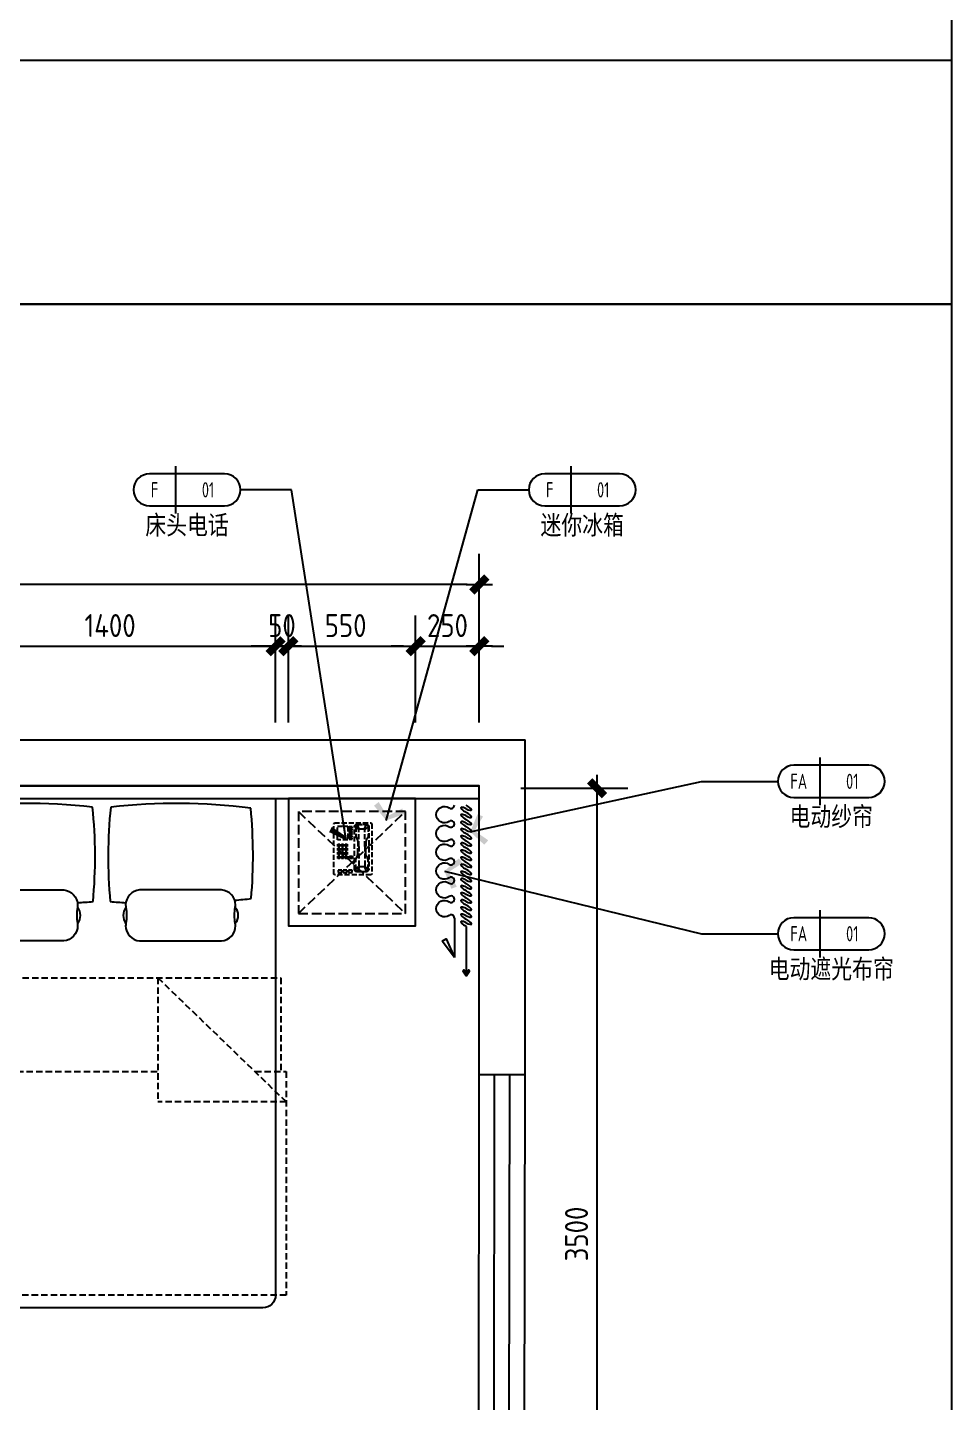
# Model space of a CAD drawing. Extents: x 220391 to 385981, y 332279 to 483868.
# Drawn here: x 263972 to 267600, y 455561 to 460960 of the extents above; entities that cross this region are included whole.
import ezdxf
from ezdxf.enums import TextEntityAlignment as Align

# ---------------------------------------------------------------- set-up
doc = ezdxf.new("R2010")
doc.units = 0
doc.header["$MEASUREMENT"] = 0
doc.linetypes.add('DOM-虚线', pattern=[0.35, 0.25, -0.1])
doc.linetypes.add('HIDDEN', pattern=[0.375, 0.25, -0.125, 0, 0])
for name, color, linetype in [('0-索引文字', 50, 'Continuous'), ('2主物线', 197, 'Continuous'), ('F-活动家私(0.25)-DOM', 51, 'Continuous'), ('F-窗帘(0.12)-DOM', 120, 'Continuous'), ('墙体', 4, 'Continuous')]:
    doc.layers.add(name, color=color, linetype=linetype)
doc.styles.add('DOM-romans.shx', font='dim.shx')
doc.styles.add('st', font='', dxfattribs={"width": 0.7})
doc.styles.add('家具平面底图$0$st', font='')
doc.styles.get('st').set_extended_font_data('SimSun')
doc.styles.get('家具平面底图$0$st').set_extended_font_data('YouYuan')
doc.dimstyles.new('DOM_DIM_1 80', dxfattribs={"dimscale": 60, "dimtxt": 1.5, "dimasz": 0.8, "dimexe": 2, "dimexo": 1.5, "dimgap": 0.6, "dimtad": 1, "dimdec": 0, "dimrnd": 5, "dimzin": 12, "dimdsep": 46, "dimtxsty": 'DOM-romans.shx', "dimblk": 'DOM_Dimension_Tick', "dimcen": 0.125, "dimclrd": 44, "dimclre": 44, "dimclrt": 50, "dimadec": 0, "dimazin": 0, "dimtfac": 1, "dimtdec": 0, "dimtix": 1, "dimtmove": 2, "dimatfit": 3, "dimldrblk": 'DOM_Leader_Arrow', "dimfxl": 0, "dimtvp": 1, "dimtolj": 1, "dimtzin": 0, "dimarcsym": 0})

# ---------------------------------------------------------------- blocks, each defined once
blk = doc.blocks.new('ehrhhh')
at = {"color": 0}
blk.add_line((292356.6, 467829.6), (315961.1, 467829.6), dxfattribs=at)
blk.add_lwpolyline([(292356.6, 474869.8), (315961.1, 474869.8), (315961.1, 466871.5), (292356.6, 466871.5)], close=True, dxfattribs=at)
blk = doc.blocks.new('GFAGA')
at = {"layer": 'F-活动家私(0.25)-DOM', "color": 1, "linetype": 'DOM-虚线', "ltscale": 150}
for p, q in [((-420, 0), (0, 400)), ((-420, 400), (0, 0))]:
    blk.add_line(p, q, dxfattribs=at)
blk.add_lwpolyline([(-420, 0), (0, 0), (0, 400), (-420, 400)], close=True, dxfattribs=at)
blk = doc.blocks.new('ehrhhsss')
at = {"layer": 'F-活动家私(0.25)-DOM', "color": 8, "linetype": 'DOM-虚线', "ltscale": 80}
for p, q in [((301231.8, 416361.5), (301234.6, 416364.4)), ((301231.8, 416163.2), (301231.8, 416361.5)), ((301234.6, 416364.4), (301378.3, 416364.4)), ((301246.1, 416298.3), (301246.1, 416351.4)), ((301246.1, 416351.4), (301287.8, 416351.4)), ((301287.8, 416351.4), (301287.8, 416298.3)), ((301292.1, 416348.6), (301292.1, 416344.2)), ((301303.6, 416348.6), (301292.1, 416348.6)), ((301292.1, 416344.2), (301303.6, 416344.2)), ((301303.6, 416339.9), (301292.1, 416339.9)), ((301292.1, 416339.9), (301292.1, 416335.6)), ((301292.1, 416335.6), (301303.6, 416335.6)), ((301303.6, 416344.2), (301303.6, 416348.6)), ((301303.6, 416335.6), (301303.6, 416339.9)), ((301313.7, 416352.9), (301319.4, 416360)), ((301313.7, 416179), (301313.7, 416352.9)), ((301319.4, 416355.7), (301318, 416350)), ((301318, 416350), (301318, 416311.2)), ((301318, 416350), (301330.9, 416337.1)), ((301319.4, 416360), (301362.5, 416360)), ((301325.2, 416358.6), (301319.4, 416355.7)), ((301325.2, 416358.6), (301359.6, 416358.6)), ((301332.3, 416339.9), (301325.2, 416358.6)), ((301330.9, 416337.1), (301332.3, 416339.9)), ((301330.9, 416272.4), (301330.9, 416337.1)), ((301352.5, 416339.9), (301332.3, 416339.9)), ((301352.5, 416339.9), (301359.6, 416358.6)), ((301353.9, 416337.1), (301352.5, 416339.9)), ((301366.8, 416350), (301353.9, 416337.1)), ((301353.9, 416272.4), (301353.9, 416337.1)), ((301359.6, 416358.6), (301365.4, 416355.7)), ((301362.5, 416360), (301369.7, 416352.9)), ((301365.4, 416355.7), (301366.8, 416350)), ((301366.8, 416350), (301366.8, 416311.2)), ((301369.7, 416352.9), (301369.7, 416180.4)), ((301378.3, 416364.4), (301381.2, 416361.5)), ((301381.2, 416361.5), (301381.2, 416163.2)), ((301287.8, 416298.3), (301246.1, 416298.3)), ((301303.6, 416331.3), (301292.1, 416331.3)), ((301292.1, 416331.3), (301292.1, 416327)), ((301292.1, 416327), (301303.6, 416327)), ((301303.6, 416322.7), (301292.1, 416322.7)), ((301292.1, 416322.7), (301292.1, 416318.4)), ((301292.1, 416318.4), (301303.6, 416318.4)), ((301303.6, 416314.1), (301292.1, 416314.1)), ((301292.1, 416314.1), (301292.1, 416309.8)), ((301292.1, 416309.8), (301303.6, 416309.8)), ((301303.6, 416305.4), (301292.1, 416305.4)), ((301292.1, 416305.4), (301292.1, 416301.1)), ((301292.1, 416301.1), (301303.6, 416301.1)), ((301303.6, 416327), (301303.6, 416331.3)), ((301303.6, 416318.4), (301303.6, 416322.7)), ((301303.6, 416309.8), (301303.6, 416314.1)), ((301303.6, 416301.1), (301303.6, 416305.4)), ((301318, 416311.2), (301320.9, 416304)), ((301320.9, 416304), (301325.2, 416296.8)), ((301325.2, 416296.8), (301326.6, 416286.8)), ((301326.6, 416286.8), (301326.6, 416272.4)), ((301359.6, 416296.8), (301358.2, 416286.8)), ((301358.2, 416286.8), (301358.2, 416272.4)), ((301364, 416304), (301359.6, 416296.8)), ((301366.8, 416311.2), (301364, 416304)), ((301247.6, 416281), (301256.2, 416281)), ((301247.6, 416272.4), (301247.6, 416281)), ((301256.2, 416272.4), (301247.6, 416272.4)), ((301247.6, 416265.2), (301256.2, 416265.2)), ((301247.6, 416256.6), (301247.6, 416265.2)), ((301256.2, 416256.6), (301247.6, 416256.6)), ((301247.6, 416249.4), (301256.2, 416249.4)), ((301247.6, 416240.8), (301247.6, 416249.4)), ((301256.2, 416240.8), (301247.6, 416240.8)), ((301247.6, 416233.6), (301256.2, 416233.6)), ((301247.6, 416225), (301247.6, 416233.6)), ((301256.2, 416281), (301256.2, 416272.4)), ((301256.2, 416265.2), (301256.2, 416256.6)), ((301256.2, 416249.4), (301256.2, 416240.8)), ((301256.2, 416233.6), (301256.2, 416225)), ((301261.9, 416281), (301270.6, 416281)), ((301261.9, 416272.4), (301261.9, 416281)), ((301270.6, 416272.4), (301261.9, 416272.4)), ((301261.9, 416265.2), (301270.6, 416265.2)), ((301261.9, 416256.6), (301261.9, 416265.2)), ((301270.6, 416256.6), (301261.9, 416256.6)), ((301261.9, 416249.4), (301270.6, 416249.4)), ((301261.9, 416240.8), (301261.9, 416249.4)), ((301270.6, 416240.8), (301261.9, 416240.8)), ((301261.9, 416233.6), (301270.6, 416233.6)), ((301261.9, 416225), (301261.9, 416233.6)), ((301270.6, 416281), (301270.6, 416272.4)), ((301270.6, 416265.2), (301270.6, 416256.6)), ((301270.6, 416249.4), (301270.6, 416240.8)), ((301270.6, 416233.6), (301270.6, 416225)), ((301276.3, 416272.4), (301276.3, 416281)), ((301276.3, 416281), (301284.9, 416281)), ((301284.9, 416272.4), (301276.3, 416272.4)), ((301276.3, 416265.2), (301284.9, 416265.2)), ((301276.3, 416256.6), (301276.3, 416265.2)), ((301284.9, 416256.6), (301276.3, 416256.6)), ((301276.3, 416240.8), (301276.3, 416249.4)), ((301276.3, 416249.4), (301284.9, 416249.4)), ((301284.9, 416240.8), (301276.3, 416240.8)), ((301276.3, 416233.6), (301284.9, 416233.6)), ((301276.3, 416225), (301276.3, 416233.6)), ((301284.9, 416281), (301284.9, 416272.4)), ((301284.9, 416265.2), (301284.9, 416256.6)), ((301284.9, 416249.4), (301284.9, 416240.8)), ((301284.9, 416233.6), (301284.9, 416225)), ((301293.6, 416225), (301293.6, 416233.6)), ((301293.6, 416233.6), (301305, 416233.6)), ((301305, 416233.6), (301305, 416225)), ((301318, 416220.7), (301320.9, 416227.9)), ((301320.9, 416227.9), (301325.2, 416235)), ((301325.2, 416235), (301326.6, 416245.1)), ((301326.6, 416245.1), (301326.6, 416272.4)), ((301330.9, 416272.4), (301330.9, 416194.8)), ((301353.9, 416272.4), (301353.9, 416194.8)), ((301358.2, 416245.1), (301358.2, 416272.4)), ((301359.6, 416235), (301358.2, 416245.1)), ((301364, 416227.9), (301359.6, 416235)), ((301366.8, 416220.7), (301364, 416227.9)), ((301256.2, 416225), (301247.6, 416225)), ((301249, 416179), (301249, 416170.4)), ((301263.4, 416179), (301249, 416179)), ((301270.6, 416225), (301261.9, 416225)), ((301263.4, 416170.4), (301263.4, 416179)), ((301269.1, 416179), (301269.1, 416170.4)), ((301283.5, 416179), (301269.1, 416179)), ((301284.9, 416225), (301276.3, 416225)), ((301283.5, 416170.4), (301283.5, 416179)), ((301303.6, 416179), (301289.2, 416179)), ((301289.2, 416179), (301289.2, 416170.4)), ((301305, 416225), (301293.6, 416225)), ((301303.6, 416170.4), (301303.6, 416179)), ((301320.9, 416171.8), (301313.7, 416179)), ((301318, 416181.9), (301318, 416220.7)), ((301318, 416181.9), (301330.9, 416194.8)), ((301319.4, 416176.1), (301318, 416181.9)), ((301325.2, 416173.3), (301319.4, 416176.1)), ((301332.3, 416191.9), (301325.2, 416173.3)), ((301325.2, 416173.3), (301341, 416173.3)), ((301325.2, 416173.3), (301359.6, 416173.3)), ((301330.9, 416194.8), (301332.3, 416191.9)), ((301352.5, 416191.9), (301332.3, 416191.9)), ((301353.9, 416194.8), (301352.5, 416191.9)), ((301352.5, 416191.9), (301359.6, 416173.3)), ((301366.8, 416181.9), (301353.9, 416194.8)), ((301359.6, 416173.3), (301365.4, 416176.1)), ((301369.7, 416180.4), (301362.5, 416171.8)), ((301365.4, 416176.1), (301366.8, 416181.9)), ((301366.8, 416181.9), (301366.8, 416220.7)), ((301234.6, 416160.3), (301231.8, 416163.2)), ((301378.3, 416160.3), (301234.6, 416160.3)), ((301249, 416170.4), (301263.4, 416170.4)), ((301269.1, 416170.4), (301283.5, 416170.4)), ((301289.2, 416170.4), (301303.6, 416170.4)), ((301341.1, 416171.8), (301320.9, 416171.8)), ((301362.5, 416171.8), (301320.9, 416171.8)), ((301381.2, 416163.2), (301378.3, 416160.3))]:
    blk.add_line(p, q, dxfattribs=at)
blk = doc.blocks.new('A$C24FB7273')
at = {"color": 8, "linetype": 'HIDDEN', "ltscale": 100}
for p in [(-704.2, -212.5), (-1191.3, -717)]:
    blk.add_line(p, (-1191.3, -212.5), dxfattribs=at)
for points in [[(-1072.6, -594), (-1072.6, -717), (-1950, -717), (-1950, 715.5), (-1072.6, 715.5), (-1072.6, -212.5)], [(-1072.6, 693.8), (-704.2, 693.8), (-704.2, -695.4), (-1072.6, -695.4)], [(-704.2, -212.5), (-1191.3, -717)]]:
    blk.add_lwpolyline(points, dxfattribs=at)
blk.add_lwpolyline([(0, -675), (-1950, -675, -0.414214), (-2000, -625), (-2000, 625, -0.414214), (-1950, 675), (0, 675)], format="xyb", close=True)
at = {"color": 8}
for points in [[(-426.5, 532.9, 0.307692), (-491.5, 532.9, -1.888889)], [(-559, 157.2), (-559, 478.5, -0.392708), (-499.8, 533.5, -0.035252), (-491.5, 532.9, 0.092308), (-426.5, 532.9, -0.035252), (-418.1, 533.5, -0.392708), (-359, 478.5), (-359, 157.2, -0.392708), (-418.1, 102.3, -0.035252), (-426.5, 102.9, 0.092308), (-491.5, 102.9, -0.035252), (-499.8, 102.3, -0.392708), (-559, 157.2, 27.022466)], [(-426.5, 102.9, -0.307692), (-491.5, 102.9, 1.888889)], [(-559, -141.1), (-559, -462.4, 0.392708), (-499.8, -517.3, 0.035252), (-491.5, -516.7, -0.092308), (-426.5, -516.7, 0.035252), (-418.1, -517.3, 0.392708), (-359, -462.4), (-359, -141.1, 0.392708), (-418.1, -86.2, 0.035252), (-426.5, -86.7, -0.092308), (-491.5, -86.7, 0.035252), (-499.8, -86.2, 0.392708), (-559, -141.1, -27.022466)], [(-426.5, -86.7, 0.307692), (-491.5, -86.7, -1.888889)], [(-426.5, -516.7, -0.307692), (-491.5, -516.7, 1.888889)]]:
    blk.add_lwpolyline(points, format="xyb", dxfattribs=at)
for centre, radius, start, end in [((3293.2, 181.1), 3709.4, 173.5905, 174.5939), ((-224.7, -1310.4), 1912.9, 84.391, 95.0469), ((-2294.8, 303.1), 2275.6, 353.4552, 7.3296), ((3293.2, 331.1), 3709.4, 183.5253, 184.4716), ((-229, 1946.7), 1912.9, 264.724, 275.851), ((3293.2, -314.9), 3709.4, 175.5284, 176.4747), ((-229, -1930.5), 1912.9, 84.149, 95.276), ((-2294.8, -287), 2275.6, 352.6704, 6.5448), ((3293.2, -164.9), 3709.4, 185.4061, 186.4095), ((-224.7, 1326.5), 1912.9, 264.9531, 275.609)]:
    blk.add_arc(centre, radius, start, end, dxfattribs=at)
at = {"layer": 'F-活动家私(0.25)-DOM', "color": 8, "style": '家具平面底图$0$st', "width": 0.8}
blk.add_text('1350*2000', height=100, rotation=180, dxfattribs=at).set_placement((-1514.8, 557.2), align=Align.MIDDLE_CENTER)
blk = doc.blocks.new('DOM_Dimension_Tick')
at = {"color": 0, "linetype": 'ByBlock'}
for p, q in [((-1.09, 0), (0, 0)), ((0, 0), (1.09, 0))]:
    blk.add_line(p, q, dxfattribs=at)
at = {"color": 0, "linetype": 'Continuous', "const_width": 0.608}
blk.add_lwpolyline([(-0.61, -0.61), (0.61, 0.61)], dxfattribs=at)
blk = doc.blocks.new('*D774')
at = {"color": 44, "lineweight": -2, "transparency": 16777216}
for p, q in [((263596.2, 458230.5), (263596.2, 458650.5)), ((264996.2, 458230.5), (264996.2, 458650.5)), ((263644.2, 458530.5), (264948.2, 458530.5))]:
    blk.add_line(p, q, dxfattribs=at)
at = {"layer": 'Defpoints', "color": 0, "transparency": 16777216}
for p in [(264996.2, 458530.5), (263596.2, 457514.5, 0), (264996.2, 457432.5, 0)]:
    blk.add_point(p, dxfattribs=at)
at = {"color": 44, "lineweight": -2, "transparency": 16777216, "xscale": 48, "yscale": 48, "zscale": 48, "rotation": 180}
blk.add_blockref('DOM_Dimension_Tick', (263596.2, 458530.5), dxfattribs=at)
at = {"color": 44, "lineweight": -2, "transparency": 16777216, "xscale": 48, "yscale": 48, "zscale": 48}
blk.add_blockref('DOM_Dimension_Tick', (264996.2, 458530.5), dxfattribs=at)
at = {"color": 50, "transparency": 16777216, "insert": (264296.2, 458611.5), "char_height": 90, "attachment_point": 5, "style": 'DOM-romans.shx'}
blk.add_mtext('\\A1;1400', dxfattribs=at)
blk = doc.blocks.new('DOM_Leader_Arrow')
at = {"color": 0, "linetype": 'ByBlock'}
blk.add_line((0, 0), (-1.5, 0), dxfattribs=at)
for points in [[(-1.29, 1), (-0.89, 1.28), (-0.36, 0), (0, 0)], [(-1.29, -1), (-0.89, -1.28), (-0.36, 0), (0, 0)]]:
    blk.add_solid(points, dxfattribs=at)
blk = doc.blocks.new('*D775')
at = {"color": 44, "lineweight": -2, "transparency": 16777216}
for p, q in [((264946.2, 458230.5), (264946.2, 458650.5)), ((265496.2, 458230.5), (265496.2, 458650.5)), ((264994.2, 458530.5), (265448.2, 458530.5))]:
    blk.add_line(p, q, dxfattribs=at)
at = {"layer": 'Defpoints', "color": 0, "transparency": 16777216}
for p in [(265496.2, 458530.5), (265496.2, 457932.5, 0), (264946.2, 457474.9, 0)]:
    blk.add_point(p, dxfattribs=at)
at = {"color": 44, "lineweight": -2, "transparency": 16777216, "xscale": 48, "yscale": 48, "zscale": 48, "rotation": 180}
blk.add_blockref('DOM_Dimension_Tick', (264946.2, 458530.5), dxfattribs=at)
at = {"color": 44, "lineweight": -2, "transparency": 16777216, "xscale": 48, "yscale": 48, "zscale": 48}
blk.add_blockref('DOM_Dimension_Tick', (265496.2, 458530.5), dxfattribs=at)
at = {"color": 50, "transparency": 16777216, "insert": (265221.2, 458611.5), "char_height": 90, "attachment_point": 5, "style": 'DOM-romans.shx'}
blk.add_mtext('\\A1;550', dxfattribs=at)
blk = doc.blocks.new('*D776')
at = {"color": 44, "lineweight": -2, "transparency": 16777216}
for p, q in [((265496.2, 458230.5), (265496.2, 458650.5)), ((265746.2, 458230.5), (265746.2, 458650.5)), ((265448.2, 458530.5), (265400.2, 458530.5)), ((265496.2, 458530.5), (265746.2, 458530.5)), ((265794.2, 458530.5), (265842.2, 458530.5))]:
    blk.add_line(p, q, dxfattribs=at)
at = {"layer": 'Defpoints', "color": 0, "transparency": 16777216}
for p in [(265746.2, 458530.5), (265496.2, 457600.4, 0), (265746.2, 457600.4, 0)]:
    blk.add_point(p, dxfattribs=at)
at = {"color": 44, "lineweight": -2, "transparency": 16777216, "xscale": 48, "yscale": 48, "zscale": 48}
blk.add_blockref('DOM_Dimension_Tick', (265496.2, 458530.5), dxfattribs=at)
at = {"color": 44, "lineweight": -2, "transparency": 16777216, "xscale": 48, "yscale": 48, "zscale": 48, "rotation": 180}
blk.add_blockref('DOM_Dimension_Tick', (265746.2, 458530.5), dxfattribs=at)
at = {"color": 50, "transparency": 16777216, "insert": (265621.2, 458611.5), "char_height": 90, "attachment_point": 5, "style": 'DOM-romans.shx'}
blk.add_mtext('\\A1;250', dxfattribs=at)
blk = doc.blocks.new('*D780')
at = {"color": 44, "lineweight": -2, "transparency": 16777216}
for p, q in [((265908.8, 457972.5), (266328.8, 457972.5)), ((266208.8, 454520.3), (266208.8, 457924.5)), ((265908.8, 454472.3), (266328.8, 454472.3))]:
    blk.add_line(p, q, dxfattribs=at)
at = {"layer": 'Defpoints', "color": 0, "transparency": 16777216}
for p in [(265746.2, 457972.5, 0), (266208.8, 457972.5), (265743.9, 454472.3, 0)]:
    blk.add_point(p, dxfattribs=at)
at = {"color": 44, "lineweight": -2, "transparency": 16777216, "xscale": 48, "yscale": 48, "zscale": 48}
for p, rotation in [((266208.8, 457972.5), 90), ((266208.8, 454472.3), 270)]:
    blk.add_blockref('DOM_Dimension_Tick', p, dxfattribs=dict(at, rotation=rotation))
at = {"color": 50, "transparency": 16777216, "insert": (266127.8, 456222.4), "char_height": 90, "attachment_point": 5, "rotation": 90, "style": 'DOM-romans.shx'}
blk.add_mtext('\\A1;3500', dxfattribs=at)
blk = doc.blocks.new('*D781')
at = {"color": 44, "lineweight": -2, "transparency": 16777216}
for p, q in [((258146.4, 458472.5), (258146.4, 458892.5)), ((265746.2, 458472.5), (265746.2, 458892.5)), ((265698.2, 458772.5), (258194.4, 458772.5))]:
    blk.add_line(p, q, dxfattribs=at)
at = {"layer": 'Defpoints', "color": 0, "transparency": 16777216}
for p in [(258146.4, 458772.5), (258146.4, 458318.7, 0), (265746.2, 458318.7)]:
    blk.add_point(p, dxfattribs=at)
at = {"color": 44, "lineweight": -2, "transparency": 16777216, "xscale": 48, "yscale": 48, "zscale": 48, "rotation": 180}
blk.add_blockref('DOM_Dimension_Tick', (258146.4, 458772.5), dxfattribs=at)
at = {"color": 44, "lineweight": -2, "transparency": 16777216, "xscale": 48, "yscale": 48, "zscale": 48}
blk.add_blockref('DOM_Dimension_Tick', (265746.2, 458772.5), dxfattribs=at)
at = {"color": 50, "transparency": 16777216, "insert": (261946.3, 458853.5), "char_height": 90, "attachment_point": 5, "style": 'DOM-romans.shx'}
blk.add_mtext('\\A1;7600', dxfattribs=at)
blk = doc.blocks.new('*D782')
at = {"color": 44, "lineweight": -2, "transparency": 16777216}
for p, q in [((264946.2, 458230.5), (264946.2, 458650.5)), ((264996.2, 458230.5), (264996.2, 458650.5)), ((264898.2, 458530.5), (264850.2, 458530.5)), ((264996.2, 458530.5), (264946.2, 458530.5)), ((265044.2, 458530.5), (265092.2, 458530.5))]:
    blk.add_line(p, q, dxfattribs=at)
at = {"layer": 'Defpoints', "color": 0, "transparency": 16777216}
for p in [(264946.2, 458530.5), (264946.2, 457801.8, 0), (264996.2, 457801.8, 0)]:
    blk.add_point(p, dxfattribs=at)
at = {"color": 44, "lineweight": -2, "transparency": 16777216, "xscale": 48, "yscale": 48, "zscale": 48}
blk.add_blockref('DOM_Dimension_Tick', (264946.2, 458530.5), dxfattribs=at)
at = {"color": 44, "lineweight": -2, "transparency": 16777216, "xscale": 48, "yscale": 48, "zscale": 48, "rotation": 180}
blk.add_blockref('DOM_Dimension_Tick', (264996.2, 458530.5), dxfattribs=at)
at = {"color": 50, "transparency": 16777216, "insert": (264971.2, 458611.5), "char_height": 90, "attachment_point": 5, "style": 'DOM-romans.shx'}
blk.add_mtext('\\A1;50', dxfattribs=at)
blk = doc.blocks.new('布帘及纱帘平面-DW')
at = {"layer": 'F-窗帘(0.12)-DOM', "color": 1, "linetype": 'Continuous'}
for p, q in [((-515.2, -32791.5), (-578.7, -32743.6)), ((-670, -32791.5), (-515.2, -32791.5)), ((-637.2, -32837.5), (-441.5, -32837.5))]:
    blk.add_line(p, q, dxfattribs=at)
at = {"layer": 'F-窗帘(0.12)-DOM', "color": 1, "linetype": 'Continuous', "flags": 128}
for points in [[(-965.3, -32791.5, -0.608416), (-975.9, -32771.1, 0.608416), (-1002.2, -32720.2, 0.608416), (-1028.5, -32771.1, -1.932003), (-1049.7, -32771.1, 0.608416), (-1076, -32720.3, 0.608416), (-1102.3, -32771.1, -0.608485), (-1112.9, -32791.6, -0.608485)], [(-670, -32791.5, -0.608416), (-680.6, -32771.1, 0.608416), (-707, -32720.2, 0.608416), (-733.3, -32771.1, -1.932003), (-754.4, -32771.1, 0.608416), (-780.8, -32720.2, 0.608416), (-807.1, -32771.1, -1.932003), (-828.2, -32771.1, 0.608416), (-854.6, -32720.2, 0.608416), (-880.9, -32771.1, -1.932003), (-902, -32771.1, 0.608416), (-928.4, -32720.2, 0.608416), (-954.7, -32771.1, -0.608416), (-965.3, -32791.5, 0.608416)]]:
    blk.add_lwpolyline(points, format="xyb", dxfattribs=at)
at = {"layer": 'F-窗帘(0.12)-DOM', "color": 1, "linetype": 'Continuous'}
for points in [[(-578.7, -32743.6), (-588, -32758.8), (-515.2, -32791.5)], [(-441.5, -32837.5), (-461.9, -32824.2), (-466.2, -32828.4), (-441.5, -32837.5)], [(-441.5, -32837.5), (-461.9, -32850.9), (-466.2, -32846.6), (-441.5, -32837.5)]]:
    blk.add_lwpolyline(points, dxfattribs=at)
at = {"layer": 'F-窗帘(0.12)-DOM', "color": 1, "linetype": 'Continuous', "extrusion": (0, 0, -1)}
for centre, start_param, end_param in [((-1091.9, -32837.6), -1.424879, 1.716714), ((-1063.9, -32837.6), -1.424879, 1.716714), ((-1036, -32837.6), -1.424879, 1.716714), ((-1008, -32837.6), -1.424879, 1.716714), ((-980, -32837.6), -1.424879, 1.716714), ((-952, -32837.6), -1.424879, 1.716714), ((-924, -32837.6), -1.424879, 1.716714), ((-896, -32837.6), -1.424879, 1.716714), ((-868.1, -32837.6), -1.424879, 1.716714), ((-840.1, -32837.6), -1.424879, 1.716714), ((-812.1, -32837.6), -1.424879, 1.716714), ((-784.1, -32837.6), -1.424879, 1.716714), ((-756.1, -32837.6), -1.424879, 1.716714), ((-728.1, -32837.6), -1.424879, 1.716714), ((-700.2, -32837.6), -1.424879, 1.716714), ((-672.2, -32837.6), -1.424879, 1.716714), ((-644.2, -32837.5), -1.424879, 1.716714), ((-1105.9, -32837.6), 1.716714, 4.858306), ((-1077.9, -32837.6), 1.716714, 4.858306), ((-1049.9, -32837.6), 1.716714, 4.858306), ((-1022, -32837.6), 1.716714, 4.858306), ((-994, -32837.6), 1.716714, 4.858306), ((-966, -32837.6), 1.716714, 4.858306), ((-938, -32837.6), 1.716714, 4.858306), ((-910, -32837.6), 1.716714, 4.858306), ((-882, -32837.6), 1.716714, 4.858306), ((-854.1, -32837.6), 1.716714, 4.858306), ((-826.1, -32837.6), 1.716714, 4.858306), ((-798.1, -32837.6), 1.716714, 4.858306), ((-770.1, -32837.6), 1.716714, 4.858306), ((-742.1, -32837.6), 1.716714, 4.858306), ((-714.1, -32837.6), 1.716714, 4.858306), ((-686.2, -32837.6), 1.716714, 4.858306), ((-658.2, -32837.6), 1.716714, 4.858306)]:
    blk.add_ellipse(centre, major_axis=(-12, 20.8), ratio=0.254545, start_param=start_param, end_param=end_param, dxfattribs=at)
blk = doc.blocks.new('DOM-立面家具标注符号-002')
blk.add_line((0, 3.1), (0, -3.1))
at = {"color": 150}
blk.add_lwpolyline([(-3.4, 2.1, 1), (-3.4, -2.1), (6.4, -2.1, 1), (6.4, 2.1)], format="xyb", close=True, dxfattribs=at)
at = {"style": 'st', "width": 0.8, "flags": 4}
blk.add_attdef('ITEM6', text='', height=2.5, dxfattribs=at).set_placement((-6, 0), align=Align.MIDDLE_RIGHT)
at = {"style": 'DOM-romans.shx', "width": 0.8}
for tag, flags, p in [('NUM1', 12, (-2.75, 0)), ('NUM2', 4, (4.25, 0)), ('NUM4', 4, (1.5, -4.6)), ('NUM5', 4, (1.5, -7.6))]:
    blk.add_attdef(tag, text='', height=2, dxfattribs=dict(at, flags=flags)).set_placement(p, align=Align.MIDDLE)
at = {"style": 'st', "width": 0.8, "flags": 4}
blk.add_attdef('NUM3', text='', height=2.5, dxfattribs=at).set_placement((9, 0), align=Align.MIDDLE_LEFT)
blk.add_attdef('NUM7', text='', height=2.5, dxfattribs=at).set_placement((1.5, -10.85), align=Align.MIDDLE_CENTER)

msp = doc.modelspace()

# ---------------------------------------------------------------- linework, layer by layer
at = {"color": 2, "elevation": 0}
msp.add_lwpolyline([(260697.3, 457932.5), (265746.2, 457932.5), (265746.2, 457982.5), (260697.3, 457982.5)], close=True, dxfattribs=at)
at = {"layer": '2主物线', "color": 3}
for p, q in [((265743.9, 455438.1, 0), (265746.2, 456848.4, 0)), ((265803.9, 455438.1, 0), (265806.2, 456848.4, 0)), ((265863.9, 455438.1, 0), (265866.2, 456848.4, 0)), ((265923.9, 455438.1, 0), (265926.2, 456848.4, 0))]:
    msp.add_line(p, q, dxfattribs=at)
at = {"layer": 'F-活动家私(0.25)-DOM', "elevation": 0}
msp.add_lwpolyline([(264996.2, 457932.5), (264996.2, 457432.5), (265496.2, 457432.5), (265496.2, 457932.5)], close=True, dxfattribs=at)
at = {"layer": '墙体'}
for p, q in [((257966.7, 458162.5, 0), (265926.2, 458162.5, 0)), ((265926.2, 456848.4, 0), (265926.2, 458162.5, 0)), ((259722.9, 457982.5, 0), (265746.2, 457982.5, 0)), ((265746.2, 456848.4, 0), (265746.2, 457982.5, 0)), ((265746.2, 456848.4, 0), (265926.2, 456848.4, 0))]:
    msp.add_line(p, q, dxfattribs=at)
at = {"layer": '墙体', "elevation": 0}
msp.add_lwpolyline([(265746.2, 456848.4), (265926.2, 456848.4)], dxfattribs=at)

# ---------------------------------------------------------------- block references
at = {"color": 4}
for name, p in [('ehrhhh', (-48360.7, -6998.3)), ('ehrhhh', (-48360.7, -14996.6)), ('ehrhhsss', (-36057.3, 41472, -1044096.2))]:
    msp.add_blockref(name, p, dxfattribs=at)
at = {"layer": '0-索引文字'}
ref = msp.add_blockref('DOM-立面家具标注符号-002', (264553.4, 459144.5, 0), dxfattribs=dict(at, xscale=30, yscale=30, zscale=30))
ref.add_attrib('NUM1', 'F', dxfattribs={"layer": '0', "height": 60, "style": 'DOM-romans.shx', "width": 0.8}).set_placement((264470.9, 459144.5, 0), align=Align.MIDDLE)
ref.add_attrib('NUM2', '01', dxfattribs={"layer": '0', "height": 60, "style": 'DOM-romans.shx', "width": 0.8}).set_placement((264680.9, 459144.5, 0), align=Align.MIDDLE)
ref.add_attrib('NUM7', '床头电话', dxfattribs={"layer": '0', "height": 75, "style": 'st', "width": 0.8}).set_placement((264598.4, 459006.5, 0), align=Align.MIDDLE_CENTER)
ref = msp.add_blockref('DOM-立面家具标注符号-002', (266105.2, 459144.5), dxfattribs=dict(at, xscale=30, yscale=30, zscale=30))
ref.add_attrib('NUM1', 'F', dxfattribs={"layer": '0', "height": 60, "style": 'DOM-romans.shx', "width": 0.8}).set_placement((266022.7, 459144.5), align=Align.MIDDLE)
ref.add_attrib('NUM2', '01', dxfattribs={"layer": '0', "height": 60, "style": 'DOM-romans.shx', "width": 0.8}).set_placement((266232.7, 459144.5), align=Align.MIDDLE)
ref.add_attrib('NUM7', '迷你冰箱', dxfattribs={"layer": '0', "height": 75, "style": 'st', "width": 0.8}).set_placement((266150.2, 459006.5), align=Align.MIDDLE_CENTER)
ref = msp.add_blockref('DOM-立面家具标注符号-002', (267083.1, 457999.8, 0), dxfattribs=dict(at, xscale=30, yscale=30, zscale=30))
ref.add_attrib('NUM1', 'FA', dxfattribs={"layer": '0', "height": 60, "style": 'DOM-romans.shx', "width": 0.8}).set_placement((267000.6, 457999.8, 0), align=Align.MIDDLE)
ref.add_attrib('NUM2', '01', dxfattribs={"layer": '0', "height": 60, "style": 'DOM-romans.shx', "width": 0.8}).set_placement((267210.6, 457999.8, 0), align=Align.MIDDLE)
ref.add_attrib('NUM7', '电动纱帘', dxfattribs={"layer": '0', "height": 75, "style": 'st', "width": 0.8}).set_placement((267128.1, 457861.8, 0), align=Align.MIDDLE_CENTER)
ref = msp.add_blockref('DOM-立面家具标注符号-002', (267083.1, 457401.4, 0), dxfattribs=dict(at, xscale=30, yscale=30, zscale=30))
ref.add_attrib('NUM1', 'FA', dxfattribs={"layer": '0', "height": 60, "style": 'DOM-romans.shx', "width": 0.8}).set_placement((267000.6, 457401.4, 0), align=Align.MIDDLE)
ref.add_attrib('NUM2', '01', dxfattribs={"layer": '0', "height": 60, "style": 'DOM-romans.shx', "width": 0.8}).set_placement((267210.6, 457401.4, 0), align=Align.MIDDLE)
ref.add_attrib('NUM7', '电动遮光布帘', dxfattribs={"layer": '0', "height": 75, "style": 'st', "width": 0.8}).set_placement((267128.1, 457263.4, 0), align=Align.MIDDLE_CENTER)
at = {"layer": 'F-活动家私(0.25)-DOM', "extrusion": (0, 0, -1), "xscale": -1, "zscale": -1, "rotation": 270}
msp.add_blockref('A$C24FB7273', (-264271.2, 457932.5, 0), dxfattribs=at)
at = {"layer": 'F-活动家私(0.25)-DOM', "color": 8}
msp.add_blockref('GFAGA', (265455.8, 457481.1), dxfattribs=at)
at = {"layer": 'F-窗帘(0.12)-DOM', "color": 8, "xscale": -1, "rotation": 90}
msp.add_blockref('布帘及纱帘平面-DW', (232856.8, 456793, 0), dxfattribs=at)

# ---------------------------------------------------------------- dimensions: what is measured, and where the dimension line sits
at = {"color": 4}
for base, p1, p2, picture, middle in [((258146.4, 458772.5), (265746.2, 458318.7), (258146.4, 458318.7, 0), '*D781', (261946.3, 458853.5)), ((264996.2, 458530.5), (263596.2, 457514.5, 0), (264996.2, 457432.5, 0), '*D774', (264296.2, 458611.5)), ((264946.2, 458530.5), (264996.2, 457801.8, 0), (264946.2, 457801.8, 0), '*D782', (264971.2, 458611.5)), ((265496.2, 458530.5), (264946.2, 457474.9, 0), (265496.2, 457932.5, 0), '*D775', (265221.2, 458611.5)), ((265746.2, 458530.5), (265496.2, 457600.4, 0), (265746.2, 457600.4, 0), '*D776', (265621.2, 458611.5))]:
    dim = msp.add_linear_dim(base=base, p1=p1, p2=p2, dimstyle='DOM_DIM_1 80', dxfattribs=at)
    dim.commit()
    dim.dimension.update_dxf_attribs({"geometry": picture, "text_midpoint": middle})
dim = msp.add_linear_dim(base=(266208.8, 457972.5), p1=(265743.9, 454472.3, 0), p2=(265746.2, 457972.5, 0), angle=90, dimstyle='DOM_DIM_1 80', dxfattribs=at)
dim.commit()
dim.dimension.update_dxf_attribs({"geometry": '*D780', "text_midpoint": (266127.8, 456222.4)})

# ---------------------------------------------------------------- leaders
for points in [[(265223.5, 457767.6, 0), (265008.4, 459144.5, 0), (264808.4, 459144.5, 0)], [(265380.6, 457846.4), (265740.2, 459144.5), (265940.2, 459144.5)], [(265710.6, 457801.9, 0), (266618.1, 457999.8, 0), (266918.1, 457999.8, 0)], [(265609.3, 457647.6, 0), (266618.1, 457401.4, 0), (266918.1, 457401.4, 0)]]:
    msp.add_leader(points, dimstyle='DOM_DIM_1 80', override={"dimgap": 0.6, "dimtad": 0}, dxfattribs=at)

doc.saveas('drawing.dxf')
